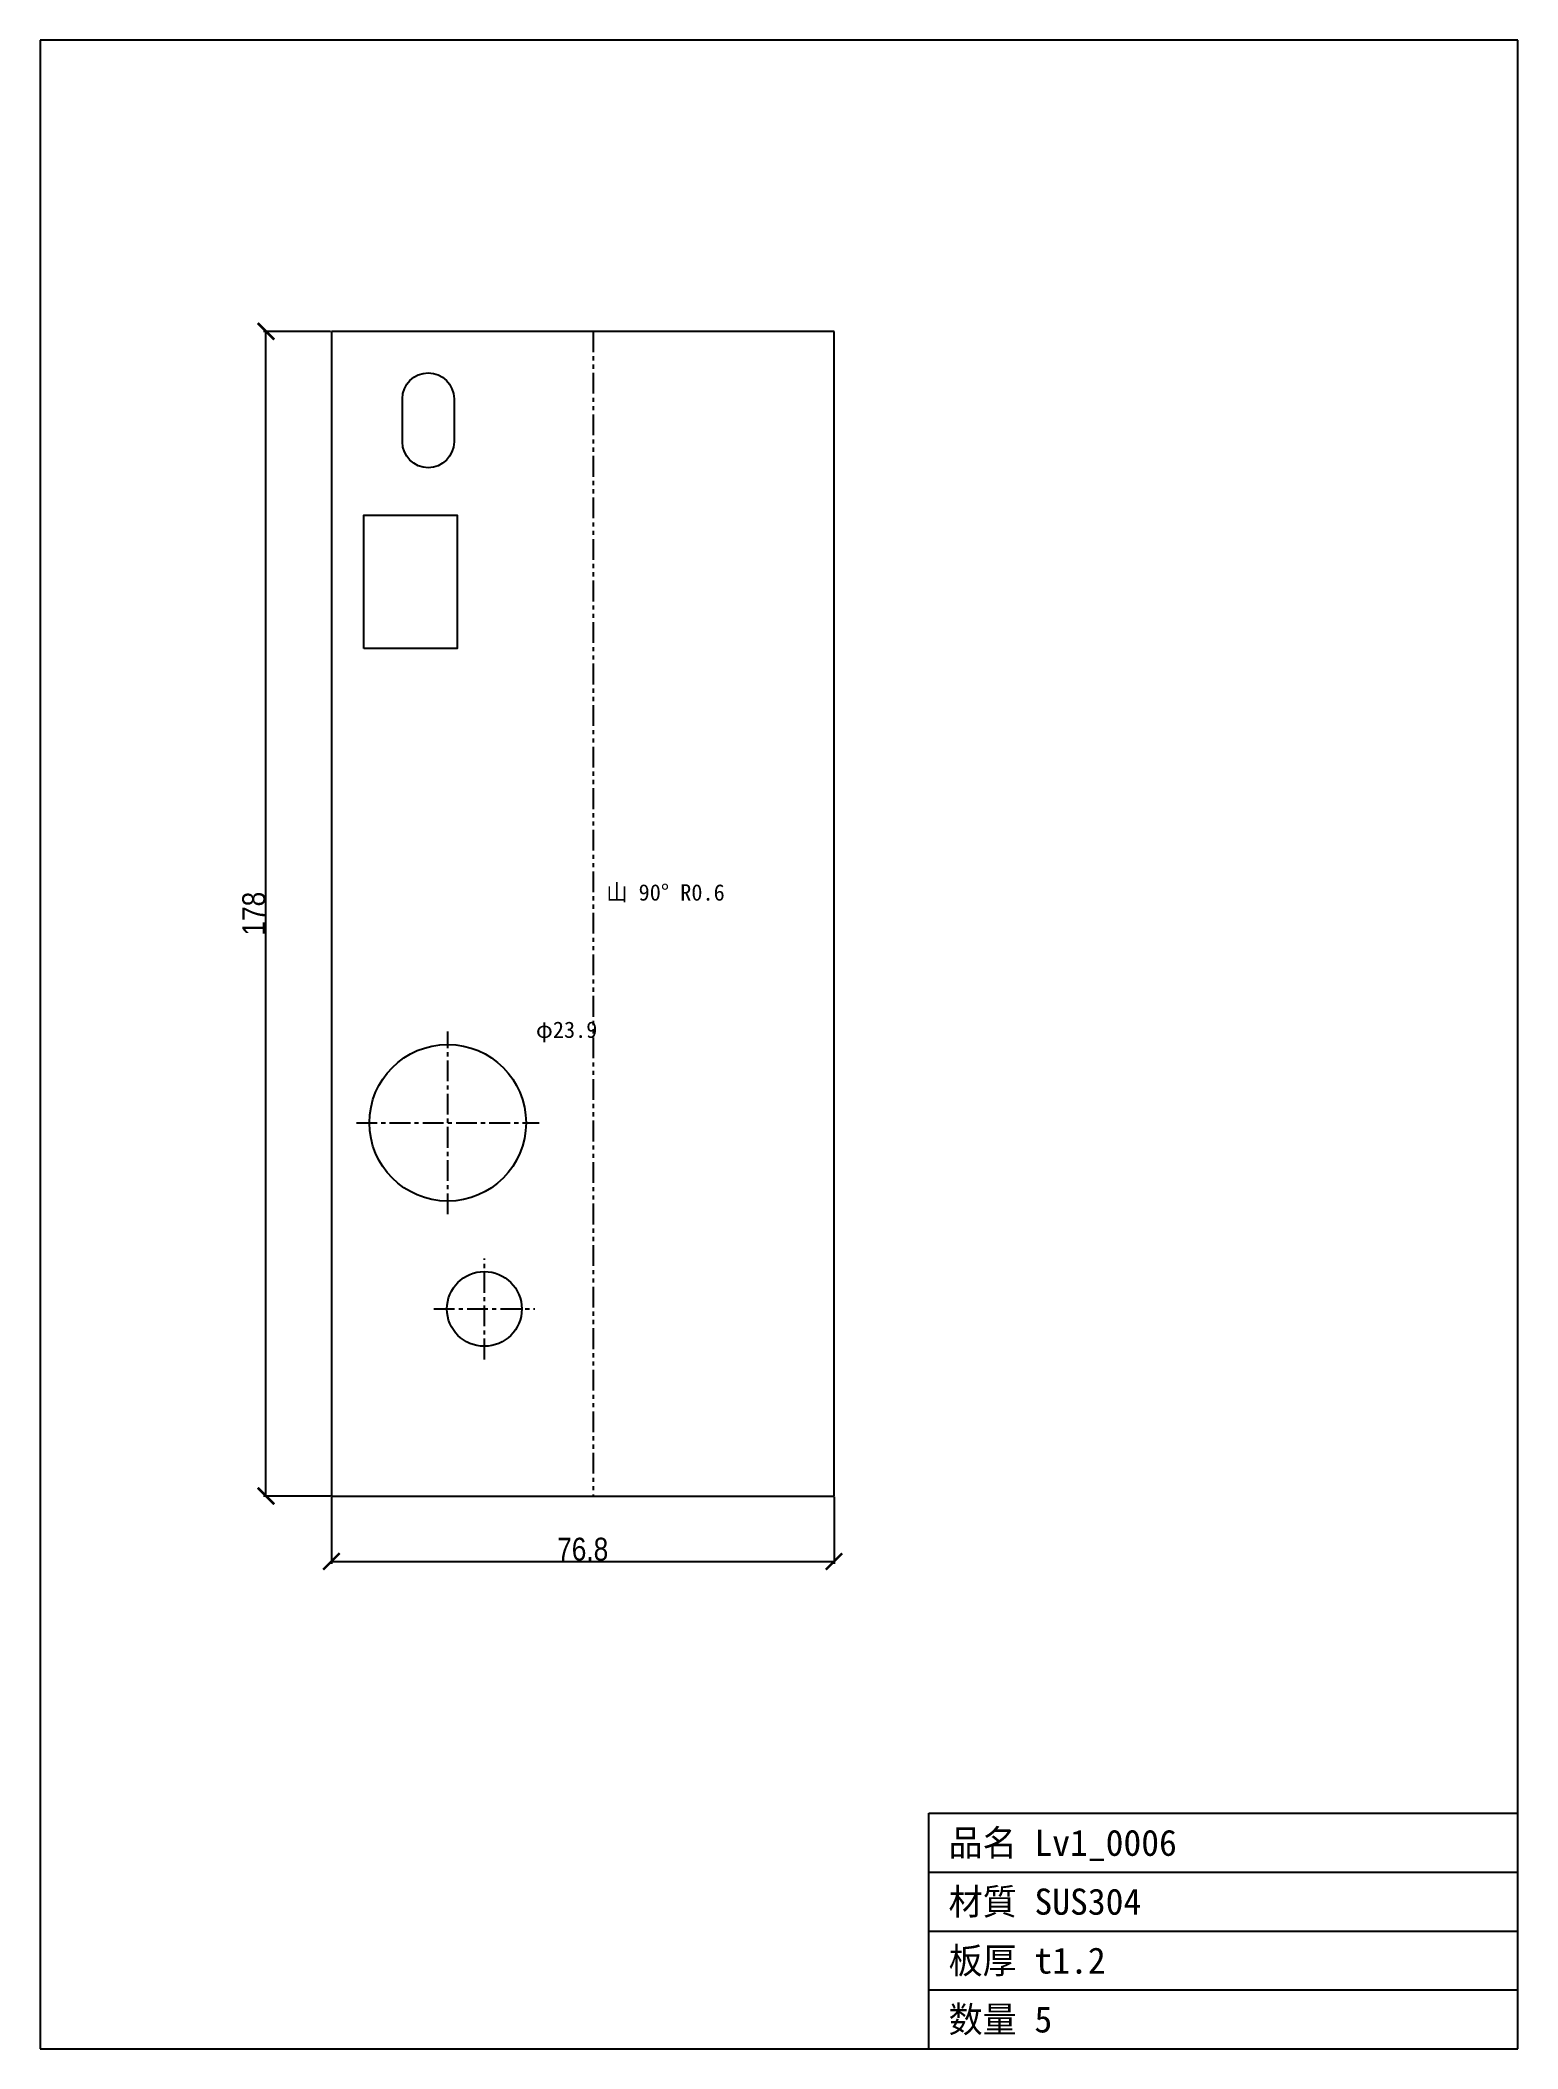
# Model space of a CAD drawing. Header units: millimetres. Extents: x -45 to 181, y -85 to 223.
import ezdxf

# ---------------------------------------------------------------- set-up
doc = ezdxf.new("R2010")
doc.units = ezdxf.units.MM
doc.linetypes.add('CENTER', pattern=[5.08, 3.175, -0.635, 0.635, -0.635])
doc.linetypes.add('PHANTOM', pattern=[6.35, 3.175, -0.635, 0.635, -0.635, 0.635, -0.635])
doc.styles.add('OpenSansCondensed-Light', font='OpenSansCondensed-Light.ttf')
doc.dimstyles.new('EZDXF', dxfattribs={"dimtxt": 0.25, "dimasz": 0.175, "dimexe": 0.375, "dimexo": 0.125, "dimgap": 0.1, "dimtad": 1, "dimlfac": 100, "dimzin": 12, "dimdsep": 46, "dimtxsty": 'OpenSansCondensed-Light', "dimblk": 'ARCHTICK', "dimcen": 2.5, "dimazin": 3, "dimtfac": 0.5, "dimtmove": 2, "dimatfit": 3})

# ---------------------------------------------------------------- blocks, each defined once
blk = doc.blocks.new('HOLE_D11_44')
blk.add_circle((0, 0), 5.72)
blk = doc.blocks.new('HOLE_D23_95')
blk.add_circle((0, 0), 11.97)
blk = doc.blocks.new('_ARCHTICK')
at = {"color": 0, "linetype": 'BYBLOCK', "const_width": 0.15}
blk.add_lwpolyline([(-0.5, -0.5), (0.5, 0.5)], dxfattribs=at)

msp = doc.modelspace()

# ---------------------------------------------------------------- linework, layer by layer
at = {"color": 7, "linetype": 'CONTINUOUS'}
for p, q in [((181.33, 222.55), (-44.51, 222.55)), ((-44.51, 222.55), (-44.51, -84.51)), ((181.33, -84.51), (181.33, 222.55)), ((0, 178.04), (0, 0)), ((76.82, 178.04), (0, 178.04)), ((76.82, 0), (76.82, 178.04)), ((0, 0), (76.82, 0)), ((91.33, -84.51), (91.33, -48.51)), ((91.33, -48.51), (181.33, -48.51)), ((91.33, -57.51), (181.33, -57.51)), ((91.33, -66.51), (181.33, -66.51)), ((91.33, -75.51), (181.33, -75.51)), ((-44.51, -84.51), (181.33, -84.51))]:
    msp.add_line(p, q, dxfattribs=at)
at = {"color": 4, "linetype": 'PHANTOM'}
msp.add_line((40, 178.04), (40, 0), dxfattribs=at)
at = {"color": 1, "linetype": 'CENTER'}
for p, q in [((17.78, 43.08), (17.78, 71.03)), ((3.81, 57.05), (31.76, 57.05)), ((23.38, 20.88), (23.38, 36.32)), ((15.66, 28.6), (31.1, 28.6))]:
    msp.add_line(p, q, dxfattribs=at)
at = {"color": 7, "linetype": 'CONTINUOUS'}
msp.add_lwpolyline([(10.85, 161.14), (10.85, 167.74, -1), (18.74, 167.74), (18.74, 161.14, -1)], format="xyb", close=True, dxfattribs=at)
msp.add_lwpolyline([(4.96, 129.58), (4.96, 149.92), (19.23, 149.92), (19.23, 129.58)], close=True, dxfattribs=at)
msp.add_circle((23.38, 28.6), 5.72, dxfattribs=at)

# ---------------------------------------------------------------- block references
for name, p in [('HOLE_D23_95', (17.78, 57.05)), ('HOLE_D11_44', (23.38, 28.6))]:
    msp.add_blockref(name, p, dxfattribs=at)

# ---------------------------------------------------------------- texts
at = {"color": 2}
for s, height, p in [('山 90° R0.6', 2.5, (42, 91.02)), ('φ23.9', 2.5, (31.26, 70.03)), ('品名 Lv1_0006', 4, (94.33, -55.01)), ('材質 SUS304', 4, (94.33, -64.01)), ('板厚 t1.2', 4, (94.33, -73.01)), ('数量 5', 4, (94.33, -82.01))]:
    msp.add_text(s, height=height, dxfattribs=at).set_placement(p)

# ---------------------------------------------------------------- dimensions: what is measured, and where the dimension line sits
at = {"color": 8}
msp.add_linear_dim(base=(-10, 0), p1=(0, 0), p2=(0, 178.04), angle=90, dimstyle='EZDXF', override={"dimtxt": 3.5, "dimasz": 2.5, "dimdec": 1, "dimlfac": 1}, dxfattribs=at).render()
msp.add_linear_dim(base=(0, -10), p1=(0, 0), p2=(76.82, 0), dimstyle='EZDXF', override={"dimtxt": 3.5, "dimasz": 2.5, "dimdec": 1, "dimlfac": 1}, dxfattribs=at).render()

doc.saveas('drawing.dxf')
